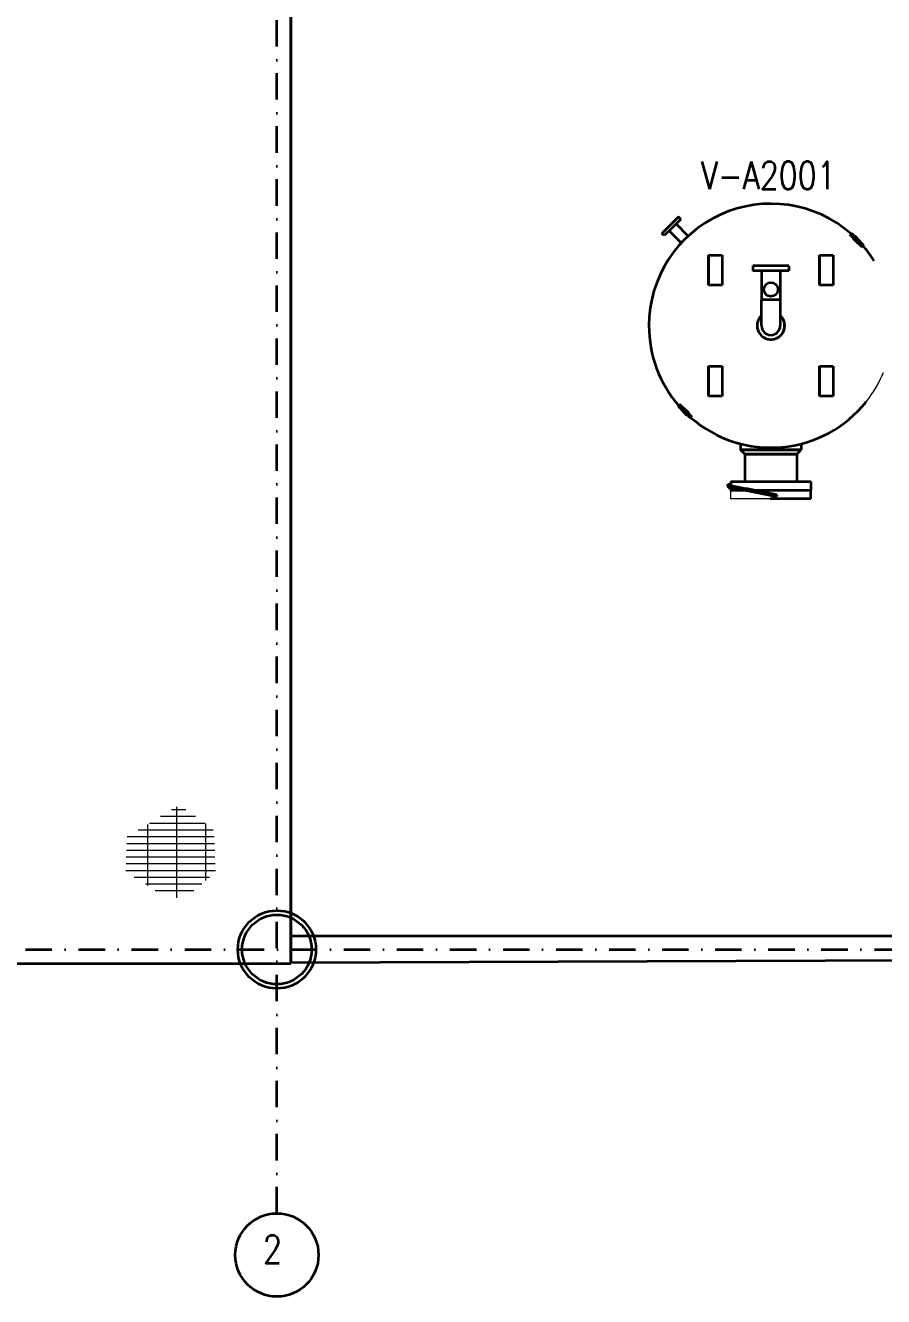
# Model space of a CAD drawing. Header units: inches. Extents: x 3139 to 9140, y 3844 to 6923.
# Drawn here: x 8364 to 8760, y 4431 to 5017 of the extents above; entities that cross this region are included whole.
import ezdxf
from ezdxf.enums import TextEntityAlignment as Align

# ---------------------------------------------------------------- set-up
doc = ezdxf.new("R2010")
doc.units = ezdxf.units.IN
doc.header["$MEASUREMENT"] = 0
doc.linetypes.add('DASHDOT2', pattern=[12.700025, 6.350013, -3.175006, 0, -3.175006])
for name, color, linetype in [('Default', 7, 'Continuous'), ('DwgTemplate', 7, 'Continuous'), ('TF_P_Equipment', 7, 'Continuous'), ('TF_P_Plaform', 7, 'Continuous'), ('TF_P_Steel', 7, 'Continuous'), ('TF_S_GRATING', 7, 'Continuous')]:
    doc.layers.add(name, color=color, linetype=linetype)
doc.styles.add('ROMANS', font='romans.shx')

# ---------------------------------------------------------------- blocks, each defined once
blk = doc.blocks.new('TF_P_ELP_GRATING', base_point=(2.1455, 13.2304))
at = {"layer": 'TF_S_GRATING', "color": 8, "linetype": 'Continuous', "lineweight": 18}
for p, q in [((2.19, 13.5229), (2.19, 12.8661)), ((2.3698, 13.4254), (1.9637, 13.4254)), ((1.98, 13.4353), (1.98, 12.994)), ((2.3132, 13.4742), (2.0338, 13.4742)), ((2.4, 13.3994), (2.4, 12.9898)), ((2.4686, 13.3279), (1.8216, 13.3279)), ((2.4264, 13.3767), (1.8824, 13.3767)), ((2.4669, 13.2792), (1.8237, 13.2792)), ((2.4652, 13.2304), (1.8258, 13.2304)), ((2.4635, 13.1817), (1.8278, 13.1817)), ((2.4618, 13.1329), (1.8299, 13.1329)), ((2.46, 13.0842), (1.832, 13.0842)), ((2.4533, 13.0354), (1.912, 13.0354)), ((2.3956, 12.9867), (1.9921, 12.9867)), ((2.3259, 12.9379), (2.0721, 12.9379)), ((2.2561, 12.8892), (2.1521, 12.8892))]:
    blk.add_line(p, q, dxfattribs=at)
blk = doc.blocks.new('A$Cdd380a1b')
at = {"layer": 'Default', "color": 8, "linetype": 'Continuous', "lineweight": 35}
blk.add_circle((-36.0796, -0.5393), 0.15, dxfattribs=at)
at = {"layer": 'DwgTemplate', "color": 8, "linetype": 'Continuous', "lineweight": 35}
blk.add_arc((-34.4501, 2.234), 0.00384, 78.5, 133.5, dxfattribs=at)
blk.add_arc((-34.4501, 2.234), 0.00384, 78.5, 133.5, dxfattribs=at)
at = {"layer": 'TF_P_Equipment', "color": 8, "linetype": 'Continuous', "lineweight": 35}
for p, q in [((-34.6612, 3.1753), (-34.6911, 3.1454)), ((-34.6529, 3.167), (-34.6828, 3.1371)), ((-34.6313, 3.2052), (-34.6612, 3.1753)), ((-34.623, 3.1969), (-34.6529, 3.167)), ((-34.5968, 3.1357), (-34.6405, 3.1794)), ((-34.5968, 3.1357), (-34.6405, 3.1794)), ((-34.623, 3.1969), (-34.6313, 3.2052)), ((-34.623, 3.1969), (-34.6313, 3.2052)), ((-34.6828, 3.1371), (-34.6911, 3.1454)), ((-34.6828, 3.1371), (-34.6911, 3.1454)), ((-34.6216, 3.1108), (-34.6654, 3.1546)), ((-34.6216, 3.1108), (-34.6654, 3.1546)), ((-34.0081, 3.1463), (-34.0135, 3.1409)), ((-34.0081, 3.1463), (-34.0135, 3.1409)), ((-34.0081, 3.1463), (-34.0135, 3.1409)), ((-34.0135, 3.1409), (-33.97, 3.0974)), ((-33.97, 3.0974), (-34.0135, 3.1409)), ((-34.0081, 3.1463), (-33.9646, 3.1029)), ((-34.0081, 3.1463), (-33.9646, 3.1029)), ((-34.0009, 3.1283), (-34.002, 3.1272)), ((-33.9837, 3.1089), (-34.002, 3.1272)), ((-33.9944, 3.1348), (-33.9955, 3.1337)), ((-33.9761, 3.1166), (-33.9944, 3.1348)), ((-33.9827, 3.11), (-33.9837, 3.1089)), ((-33.9761, 3.1166), (-33.9772, 3.1155)), ((-33.9646, 3.1029), (-33.97, 3.0974)), ((-33.97, 3.0974), (-33.9646, 3.1029)), ((-33.97, 3.0974), (-33.9646, 3.1029)), ((-34.523, 3.0663), (-34.4738, 3.0663)), ((-34.523, 3.0663), (-34.4738, 3.0663)), ((-34.523, 3.0663), (-34.523, 2.9586)), ((-34.523, 2.9586), (-34.523, 3.0663)), ((-34.4738, 3.0663), (-34.4738, 2.9586)), ((-34.4738, 3.0663), (-34.4738, 2.9586)), ((-34.363, 3.0278), (-34.363, 3.0107)), ((-34.363, 3.0278), (-34.363, 3.0107)), ((-34.2339, 3.0278), (-34.363, 3.0278)), ((-34.2339, 3.0278), (-34.2339, 3.0107)), ((-34.2339, 3.0278), (-34.2339, 3.0107)), ((-34.1231, 3.0663), (-34.1231, 2.9586)), ((-34.1231, 2.9586), (-34.1231, 3.0663)), ((-34.1231, 3.0663), (-34.0739, 3.0663)), ((-34.1231, 3.0663), (-34.0739, 3.0663)), ((-34.0739, 3.0663), (-34.0739, 2.9586)), ((-34.0739, 3.0663), (-34.0739, 2.9586)), ((-34.2339, 3.0107), (-34.363, 3.0107)), ((-34.3321, 3.0107), (-34.3321, 2.9062)), ((-34.3321, 3.0107), (-34.3321, 2.9062)), ((-34.2648, 3.0107), (-34.2648, 2.9062)), ((-34.2648, 3.0107), (-34.2648, 2.9062)), ((-34.4738, 2.9586), (-34.523, 2.9586)), ((-34.4738, 2.9586), (-34.523, 2.9586)), ((-34.0739, 2.9586), (-34.1231, 2.9586)), ((-34.0739, 2.9586), (-34.1231, 2.9586)), ((-34.3321, 2.8125), (-34.3321, 2.9062)), ((-34.3321, 2.8125), (-34.3321, 2.9062)), ((-34.2648, 2.9062), (-34.3321, 2.9062)), ((-34.2648, 2.9062), (-34.2648, 2.8125)), ((-34.2648, 2.9062), (-34.2648, 2.8125)), ((-34.523, 2.6664), (-34.523, 2.5587)), ((-34.523, 2.5587), (-34.523, 2.6664)), ((-34.523, 2.6664), (-34.4738, 2.6664)), ((-34.523, 2.6664), (-34.4738, 2.6664)), ((-34.4738, 2.6664), (-34.4738, 2.5587)), ((-34.4738, 2.6664), (-34.4738, 2.5587)), ((-34.1231, 2.6664), (-34.0739, 2.6664)), ((-34.1231, 2.6664), (-34.0739, 2.6664)), ((-34.1231, 2.6664), (-34.1231, 2.5587)), ((-34.1231, 2.5587), (-34.1231, 2.6664)), ((-34.0739, 2.6664), (-34.0739, 2.5587)), ((-34.0739, 2.6664), (-34.0739, 2.5587)), ((-34.6323, 2.5221), (-34.6269, 2.5276)), ((-34.6269, 2.5276), (-34.6323, 2.5221)), ((-34.6269, 2.5276), (-34.6323, 2.5221)), ((-34.5888, 2.4787), (-34.6323, 2.5221)), ((-34.5888, 2.4787), (-34.6323, 2.5221)), ((-34.5834, 2.4841), (-34.6269, 2.5276)), ((-34.6269, 2.5276), (-34.5834, 2.4841)), ((-34.4738, 2.5587), (-34.523, 2.5587)), ((-34.4738, 2.5587), (-34.523, 2.5587)), ((-34.0739, 2.5587), (-34.1231, 2.5587)), ((-34.0739, 2.5587), (-34.1231, 2.5587)), ((-34.6208, 2.5084), (-34.6197, 2.5095)), ((-34.6208, 2.5084), (-34.6025, 2.4902)), ((-34.6142, 2.515), (-34.6132, 2.5161)), ((-34.6132, 2.5161), (-34.5949, 2.4978)), ((-34.6025, 2.4902), (-34.6014, 2.4913)), ((-34.596, 2.4967), (-34.5949, 2.4978)), ((-34.5888, 2.4787), (-34.5834, 2.4841)), ((-34.5888, 2.4787), (-34.5834, 2.4841)), ((-34.5888, 2.4787), (-34.5834, 2.4841)), ((-34.4078, 2.3865), (-34.4078, 2.3645)), ((-34.1891, 2.3865), (-34.1891, 2.3645)), ((-34.3922, 2.3485), (-34.4078, 2.3645)), ((-34.4078, 2.3645), (-34.1891, 2.3645)), ((-34.1891, 2.3645), (-34.4078, 2.3645)), ((-34.3922, 2.3485), (-34.3922, 2.2501)), ((-34.3922, 2.3485), (-34.3922, 2.2501)), ((-34.3922, 2.3485), (-34.2985, 2.3485)), ((-34.2047, 2.3485), (-34.3922, 2.3485)), ((-34.2985, 2.3485), (-34.2047, 2.3485)), ((-34.2047, 2.3485), (-34.1891, 2.3645)), ((-34.2047, 2.3485), (-34.2047, 2.2501)), ((-34.2047, 2.3485), (-34.2047, 2.2501)), ((-34.443, 2.2501), (-34.443, 2.2365)), ((-34.443, 2.2501), (-34.443, 2.2365)), ((-34.443, 2.2501), (-34.2985, 2.2501)), ((-34.2985, 2.2501), (-34.1539, 2.2501)), ((-34.1539, 2.2501), (-34.1539, 2.2189)), ((-34.1539, 2.2501), (-34.1539, 2.2189)), ((-34.4493, 2.2377), (-34.389, 2.2255)), ((-34.3915, 2.2181), (-34.4489, 2.2298)), ((-34.443, 2.2286), (-34.443, 2.2189)), ((-34.443, 2.2286), (-34.443, 2.2189)), ((-34.443, 2.218), (-34.443, 2.2189)), ((-34.443, 2.2189), (-34.3952, 2.2189)), ((-34.443, 2.2189), (-34.3952, 2.2189)), ((-34.3907, 2.2221), (-34.3915, 2.218)), ((-34.3915, 2.218), (-34.3907, 2.2221)), ((-34.2785, 2.195), (-34.3915, 2.218)), ((-34.389, 2.2255), (-34.3898, 2.2216)), ((-34.389, 2.2255), (-34.3898, 2.2216)), ((-34.277, 2.2025), (-34.389, 2.2253)), ((-34.3572, 2.2189), (-34.2985, 2.2189)), ((-34.3572, 2.2189), (-34.1539, 2.2189)), ((-34.2985, 2.2189), (-34.1539, 2.2189)), ((-34.277, 2.2025), (-34.2785, 2.195)), ((-34.277, 2.2025), (-34.2785, 2.195)), ((-34.1539, 2.1876), (-34.1539, 2.2189)), ((-34.1539, 2.1876), (-34.3014, 2.1876)), ((-34.1539, 2.1876), (-34.3014, 2.1876))]:
    blk.add_line(p, q, dxfattribs=at)
at = {"layer": 'TF_P_Equipment', "color": 8, "linetype": 'Continuous', "lineweight": 18}
for p, q in [((-34.4489, 2.2298), (-34.4508, 2.2302)), ((-34.443, 2.1876), (-34.443, 2.218)), ((-34.3014, 2.1876), (-34.443, 2.1876)), ((-34.3014, 2.1876), (-34.443, 2.1876))]:
    blk.add_line(p, q, dxfattribs=at)
at = {"layer": 'TF_P_Equipment', "color": 8, "linetype": 'Continuous', "lineweight": 35}
for centre, radius in [((-34.2985, 2.9432), 0.0254), ((-34.2985, 2.2033), 0.00277), ((-34.2985, 2.2033), 0.00277)]:
    blk.add_circle(centre, radius, dxfattribs=at)
for centre, radius, start, end in [((-34.2985, 2.8125), 0.4398, 49.01, 180), ((-34.2985, 2.8125), 0.4398, 49.01, 180), ((-34.2985, 2.8125), 0.4398, 32.1391, 40.99), ((-34.2985, 2.8125), 0.4398, 32.1391, 40.99), ((-34.2985, 2.8125), 0.0498, 132.5687, 0), ((-34.2985, 2.8125), 0.0498, 132.5687, 270), ((-34.2985, 2.8125), 0.0498, 270, 47.4318), ((-34.2985, 2.8125), 0.0498, 0, 47.4318), ((-34.2985, 2.8125), 0.4398, 180, 220.99), ((-34.2985, 2.8125), 0.4398, 180, 220.99), ((-34.2985, 2.8125), 0.0337, 180, 270), ((-34.2985, 2.8125), 0.0337, 270, 0), ((-34.2985, 2.8125), 0.4398, 229.01, 321.3935), ((-34.2985, 2.8125), 0.4398, 229.01, 321.3935), ((-34.4501, 2.234), 0.00615, 27.1822, 184.8178), ((-34.4501, 2.234), 0.00615, 27.1822, 184.8178), ((-34.4501, 2.234), 0.00384, 78.5, 133.5), ((-34.4501, 2.234), 0.00384, 78.5, 133.5), ((-34.4501, 2.234), 0.00615, 262.1822, 309.8178), ((-34.4501, 2.234), 0.00615, 262.1822, 309.8178)]:
    blk.add_arc(centre, radius, start, end, dxfattribs=at)
at = {"layer": 'TF_P_Equipment', "color": 8, "linetype": 'Continuous', "lineweight": 18}
for centre, radius, start, end in [((-34.2985, 2.8125), 0.4398, 321.3935, 337.4771), ((-34.2985, 2.8125), 0.4398, 321.3935, 337.4771), ((-34.4501, 2.234), 0.00615, 184.8178, 262.1822), ((-34.4501, 2.234), 0.00615, 184.8178, 262.1822), ((-34.4501, 2.234), 0.00384, 168.5, 258.5), ((-34.4501, 2.234), 0.00384, 168.5, 258.5), ((-34.4501, 2.234), 0.00384, 133.5, 168.5), ((-34.4501, 2.234), 0.00384, 133.5, 168.5)]:
    blk.add_arc(centre, radius, start, end, dxfattribs=at)
at = {"layer": 'TF_P_Plaform', "color": 8, "linetype": 'Continuous', "lineweight": 35}
for p, q in [((-36.0293, 0.5121), (-36.0293, 4.3601)), ((-36.0293, 4.2648), (-36.0293, 0.5121)), ((-40.1964, 0.5121), (-36.0293, 0.5121))]:
    blk.add_line(p, q, dxfattribs=at)
at = {"layer": 'TF_P_Steel', "color": 8, "linetype": 'Continuous', "lineweight": 35}
for p, q in [((-36.0293, 4.2648), (-36.0293, 0.6101)), ((-33.111, 0.6101), (-36.0293, 0.6101)), ((-43.9547, 0.5121), (-36.0293, 0.5121)), ((-31.6832, 0.531), (-36.0293, 0.515))]:
    blk.add_line(p, q, dxfattribs=at)
at = {"layer": 'TF_P_Steel', "color": 8, "linetype": 'DASHDOT2', "lineweight": 35, "ltscale": 0.015}
for points in [[(-36.0797, -0.3893), (-36.0797, 8.0625)], [(-48.2715, 0.5625), (-32.1422, 0.5625)]]:
    blk.add_lwpolyline(points, dxfattribs=at)
at = {"layer": 'TF_P_Steel', "color": 8, "linetype": 'Continuous', "lineweight": 35}
for radius in [0.1407, 0.1253]:
    blk.add_circle((-36.0797, 0.5625), radius, dxfattribs=at)
at = {"layer": 'Default', "color": 8, "linetype": 'Continuous', "lineweight": 35, "xscale": -0.5, "yscale": 0.5, "zscale": 0.5, "rotation": 180}
blk.add_blockref('TF_P_ELP_GRATING', (-36.4628, 0.8954), dxfattribs=at)
at = {"layer": 'Default', "color": 8, "style": 'ROMANS', "width": 0.8}
blk.add_text('V-A2001', height=0.1, dxfattribs=at).set_placement((-34.3078, 3.3543), align=Align.MIDDLE_CENTER)
blk.add_text('2', height=0.1, dxfattribs=at).set_placement((-36.1301, -0.4684), align=Align.TOP_LEFT)

msp = doc.modelspace()

# ---------------------------------------------------------------- block references
at = {"xscale": 128, "yscale": 128, "zscale": 128}
msp.add_blockref('A$Cdd380a1b', (13098.63, 4518.8), dxfattribs=at)

doc.saveas('drawing.dxf')
